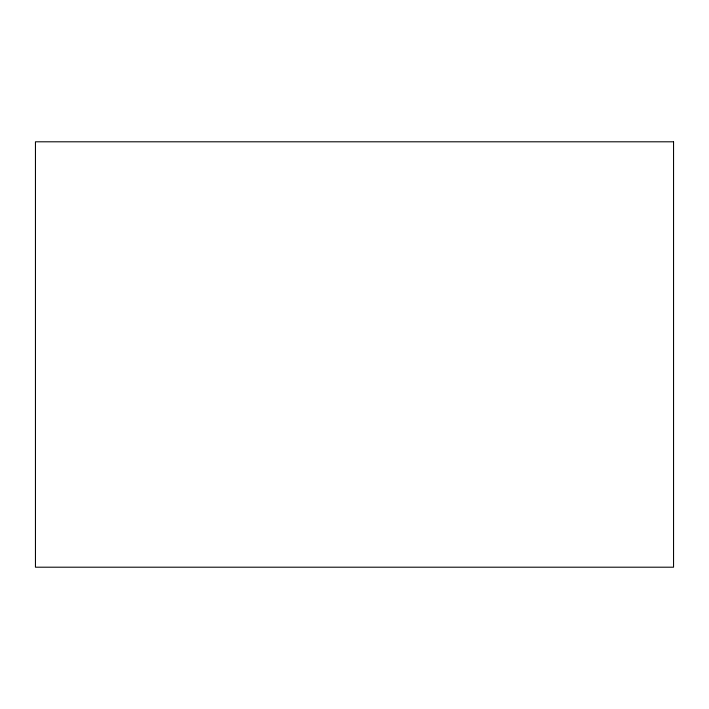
<?xml version="1.0" encoding="UTF-8"?>
<svg xmlns="http://www.w3.org/2000/svg" width="709" height="709" viewBox="0 0 709 709"><rect width="100%" height="100%" fill="white"/><g stroke="black" fill="none" stroke-linecap="round" stroke-linejoin="round"><path stroke-width="1.06" d="M673.55 141.8L35.45 141.8L35.45 567.2L673.55 567.2L673.55 141.8"/></g></svg>
